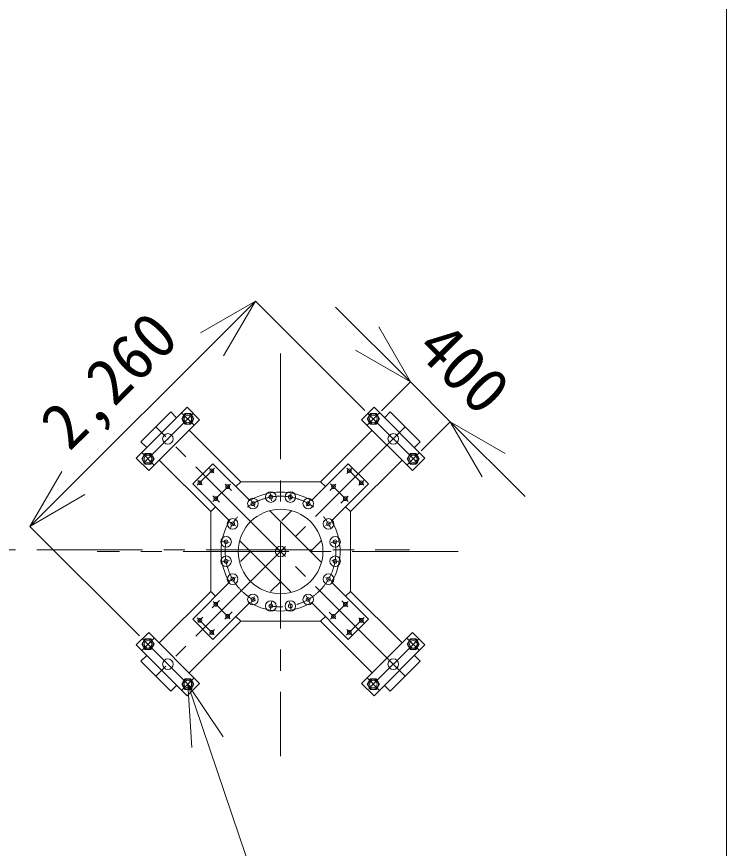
# Model space of a CAD drawing. Units: millimetres at full size, sheet at 1:150. Extents: x -30700 to 29919, y -306531 to 293469.
# Drawn here: x 24887 to 29919, y -6515 to -615 of the extents above; entities that cross this region are included whole.
import ezdxf
from ezdxf.enums import TextEntityAlignment as Align

# ---------------------------------------------------------------- set-up
doc = ezdxf.new("R2010")
doc.units = ezdxf.units.MM
doc.header["$LTSCALE"] = 150
doc.header["$PDMODE"] = 32
doc.header["$PDSIZE"] = 75
doc.linetypes.add('CHAIN1', pattern=[8, 5, -1, 1, -1])
doc.linetypes.add('CHAIN2', pattern=[12, 9, -1, 1, -1])
for name, color, linetype, lineweight in [('0-0', 7, 'Continuous', 18), ('0-2', 7, 'Continuous', 18), ('1-1', 7, 'Continuous', 18)]:
    doc.layers.add(name, color=color, linetype=linetype, lineweight=lineweight)
doc.styles.add('ＭＳ ゴシック', font='')
doc.styles.get('ＭＳ ゴシック').set_extended_font_data('MS Gothic')

# ---------------------------------------------------------------- blocks, each defined once
blk = doc.blocks.new('dgy')
at = {"layer": '0-0', "color": 4, "lineweight": 9}
blk.add_line((-97.4, -168.8), (97.4, -168.8), dxfattribs=at)
for points in [[(-97.4, -168.8), (-194.6, 0), (-97.4, 168.8), (97.4, 168.8)], [(97.4, 168.8), (194.6, 0), (97.4, -168.8)]]:
    blk.add_lwpolyline(points, dxfattribs=at)
blk.add_circle((0, 0), 162, dxfattribs=at)
at = {"layer": '0-0', "color": 4}
blk.add_point((0, 0), dxfattribs=at)
blk = doc.blocks.new('ﾍﾞｰｽ')
at = {"layer": '0-0'}
for p, q in [((-990.7, 1538.8), (-1531.6, 997.8)), ((-858.1, 1406.2), (-990.7, 1538.8)), ((998.1, 1538.8), (865.5, 1406.2)), ((-1163, 1488.4), (-1481.2, 1170.2)), ((-1102, 1427.4), (-1163, 1488.4)), ((1170.4, 1488.4), (1109.4, 1427.4)), ((1488.6, 1170.2), (1170.4, 1488.4)), ((865.5, 1406.2), (1406.4, 865.3)), ((-420.4, 745.8), (-969.5, 1294.8)), ((976.9, 1294.8), (431.6, 749.5)), ((-1420.2, 1109.2), (-1481.2, 1170.2)), ((1488.6, 1170.2), (1427.6, 1109.2)), ((-742.2, 431.2), (-1287.6, 976.6)), ((1295.1, 976.6), (749.8, 431.3)), ((-930.7, 723.7), (-716.5, 937.9)), ((-716.5, 937.9), (-323.8, 545.2)), ((331.2, 545.2), (723.9, 937.9)), ((723.9, 937.9), (938.1, 723.7)), ((-930.7, 723.7), (-538, 330.9)), ((428, 746), (-420.6, 746)), ((545.4, 330.9), (938.1, 723.7)), ((-738.8, 427.8), (-738.8, -5.1)), ((432.7, -107.3), (-110.5, 435.9)), ((121.7, 439.6), (15.5, 333.5)), ((746.2, 427.8), (746.2, -420.8)), ((114.5, -425.5), (-425.1, 114.1)), ((439, 120.5), (324.1, 5.7)), ((-738.8, 25), (-738.8, -420.8)), ((-311, 6.9), (-421.5, -103.6)), ((-930.7, -716.7), (-538, -324)), ((-2.4, -320.9), (-103.3, -421.8)), ((545.4, -324), (938.1, -716.7)), ((-742.3, -424.4), (-1287.6, -969.7)), ((1295.1, -969.7), (749.8, -424.5)), ((-716.5, -931), (-323.8, -538.2)), ((331.2, -538.2), (723.9, -931)), ((-472.6, -687.1), (-420.6, -739)), ((-424.1, -742.6), (-969.5, -1287.9)), ((-930.7, -716.7), (-716.5, -931)), ((-420.6, -739), (12.3, -739)), ((428, -739), (-4.9, -739)), ((976.9, -1287.9), (431.6, -742.7)), ((723.9, -931), (938.1, -716.7)), ((-1399, -858.3), (-1531.6, -990.9)), ((1406.4, -858.3), (865.5, -1399.2)), ((1539, -990.9), (1406.4, -858.3)), ((-1531.6, -990.9), (-990.7, -1531.8)), ((-1420.2, -1102.3), (-1481.2, -1163.2)), ((1488.6, -1163.2), (1427.6, -1102.3)), ((-1163, -1481.5), (-1481.2, -1163.2)), ((1488.6, -1163.2), (1170.4, -1481.4)), ((-1102, -1420.5), (-1163, -1481.4)), ((1170.4, -1481.4), (1109.4, -1420.5))]:
    blk.add_line(p, q, dxfattribs=at)
at = {"layer": '0-0', "linetype": 'CHAIN1'}
for p, q in [((-924.4, 1472.5), (-1465.3, 931.6)), ((-916.4, 1347.9), (-1049, 1480.4)), ((1056.4, 1480.4), (923.8, 1347.9)), ((931.8, 1472.5), (1472.7, 931.6)), ((-1340.7, 923.6), (-1473.3, 1056.2)), ((1480.7, 1056.2), (1348.1, 923.6)), ((-882.8, 708), (-700.3, 890.5)), ((-752.7, 887.1), (-705.2, 839.6)), ((707, 891.2), (888.1, 710)), ((707.8, 834.8), (760.1, 887.1)), ((-877.9, 757.8), (-831.8, 711.7)), ((-715.1, 536.2), (-529.9, 721.5)), ((-585.8, 720.2), (-519.9, 654.4)), ((526.9, 654), (592.5, 719.5)), ((534.4, 724.4), (721.3, 537.4)), ((836, 708.5), (887.4, 759.9)), ((-715.1, 595), (-647.2, 527.1)), ((644, 516.4), (721.7, 594.2)), ((-722.6, -595.5), (-644.6, -517.5)), ((-714.6, -529.8), (-531.7, -712.7)), ((535, -716.8), (723.8, -528)), ((656.5, -522), (718.7, -584.2)), ((-883, -700.8), (-702.1, -881.8)), ((-876, -749), (-823, -695.9)), ((-587.6, -715.1), (-509.6, -637.1)), ((520.5, -640.6), (592.5, -712.6)), ((704.7, -886.5), (893.5, -697.7)), ((837.6, -703.2), (887.8, -753.4)), ((-751.3, -878.8), (-697.6, -825.1)), ((707.1, -827.2), (761.6, -881.7)), ((-1340.7, -916.6), (-1473.3, -1049.2)), ((-1465.3, -924.6), (-924.4, -1465.5)), ((1472.7, -924.6), (931.8, -1465.5)), ((1480.7, -1049.2), (1348.1, -916.6)), ((-916.4, -1340.9), (-1049, -1473.5)), ((1056.4, -1473.5), (923.8, -1340.9))]:
    blk.add_line(p, q, dxfattribs=at)
at = {"layer": '0-0', "linetype": 'CHAIN2'}
for p, q in [((1329.5, -1322.3), (-1322.1, 1329.3)), ((1329.5, 1329.3), (-1322.1, -1322.3))]:
    blk.add_line(p, q, dxfattribs=at)
at = {"layer": '0-0', "color": 3}
for p, q in [((-420.6, 746), (-472.6, 694)), ((428, 746), (480, 694)), ((-686.8, 479.8), (-738.8, 427.8)), ((694.2, 479.7), (746.2, 427.8)), ((-738.8, -420.8), (-686.8, -472.8)), ((746.2, -420.8), (694.2, -472.8)), ((480, -687.1), (428, -739))]:
    blk.add_line(p, q, dxfattribs=at)
at = {"layer": '0-0', "color": 4, "linetype": 'CHAIN1', "lineweight": 9}
for p, q in [((-92.8, 543.7), (-107.6, 626.6)), ((100.4, 544.9), (115, 626.6)), ((-271.3, 480.6), (-312.4, 551.9)), ((281.1, 484.8), (319.8, 551.9)), ((-544.7, 319.6), (-474.2, 278.9)), ((552.1, 319.6), (481.3, 278.8)), ((-543.5, 101.2), (-619.4, 114.8)), ((542.3, 99.7), (626.8, 114.8)), ((-619.4, -107.8), (-539.1, -93.5)), ((626.8, -107.8), (547.1, -93.6)), ((-475.2, -272.6), (-544.7, -312.6)), ((480.4, -271.3), (552.1, -312.6)), ((-312.4, -545), (-272.9, -476.4)), ((-107.6, -619.7), (-90.9, -526.4)), ((319.8, -545), (275.5, -468.1)), ((115, -619.7), (99.3, -531.8))]:
    blk.add_line(p, q, dxfattribs=at)
at = {"layer": '0-0'}
for points in [[(998.1, 1538.8), (1539, 997.8), (1406.4, 865.3)], [(-858.1, 1406.2), (-1399, 865.3), (-1531.6, 997.8)], [(-1399, -858.3), (-858.1, -1399.2), (-990.7, -1531.8)], [(1539, -990.9), (998.1, -1531.8), (865.5, -1399.2)]]:
    blk.add_lwpolyline(points, dxfattribs=at)
for centre, radius in [((-982.7, 1414.2), 40.5), ((990.1, 1414.2), 40.5), ((-1407, 989.9), 40.5), ((1414.4, 989.9), 40.5), ((-728.1, 862.6), 20.2), ((735.6, 862.6), 20.2), ((-855.4, 735.3), 20.2), ((-558.4, 692.9), 20.2), ((565.9, 692.9), 20.2), ((862.8, 735.3), 20.2), ((-685.7, 565.6), 20.2), ((-290.3, 513.6), 20.2), ((-99.8, 583.1), 20.2), ((107.2, 583.1), 20.2), ((297.7, 513.6), 20.2), ((693.1, 565.6), 20.2), ((3.7, 3.5), 450), ((-506.4, 297.5), 20.2), ((513.8, 297.5), 20.2), ((-575.9, 107), 20.2), ((583.3, 107), 20.2), ((-575.9, -100), 20.2), ((583.3, -100), 20.2), ((-506.4, -290.5), 20.2), ((513.8, -290.5), 20.2), ((-290.3, -506.6), 20.2), ((297.7, -506.6), 20.2), ((-685.7, -558.7), 20.2), ((-99.8, -576.1), 20.2), ((107.2, -576.1), 20.2), ((693.1, -558.7), 20.2), ((-558.4, -686), 20.2), ((565.9, -686), 20.2), ((-855.4, -728.4), 20.2), ((862.8, -728.4), 20.2), ((-728.1, -855.7), 20.2), ((735.6, -855.7), 20.2), ((-1407, -982.9), 40.5), ((1414.4, -982.9), 40.5), ((-982.7, -1407.2), 40.5), ((990.1, -1407.2), 40.5)]:
    blk.add_circle(centre, radius, dxfattribs=at)
at = {"layer": '0-0', "color": 4, "linetype": 'CHAIN1', "lineweight": 9}
blk.add_circle((3.7, 3.5), 588.8, dxfattribs=at)
at = {"layer": '0-0'}
for start, end in [(58.84738, 121.15262), (148.84738, 211.15262), (358.92114, 31.15262), (328.84738, 358.00597), (358.00597, 358.92114), (238.84738, 301.15262)]:
    blk.add_arc((3.7, 3.5), 633, start, end, dxfattribs=at)
for p in [(-1194.8, 1202), (1202.3, 1202), (3.7, 3.5), (-1194.8, -1195.1), (1202.3, -1195.1)]:
    blk.add_point(p, dxfattribs=at)
at = {"layer": '0-0', "color": 4}
for p in [(-99.8, 583.1), (107.2, 583.1), (-290.3, 513.6), (297.7, 513.6), (-506.4, 297.5), (513.8, 297.5), (-575.9, 107), (583.3, 107), (3.7, 3.5), (-575.9, -100), (583.3, -100), (-506.4, -290.5), (513.8, -290.5), (-290.3, -506.6), (297.7, -506.6), (-99.8, -576.1), (107.2, -576.1)]:
    blk.add_point(p, dxfattribs=at)
at = {"layer": '0-0', "xscale": 0.3333333, "yscale": 0.3333333}
for p in [(-982.7, 1414.2), (990.1, 1414.2), (-1407, 989.9), (1414.4, 989.9), (-1407, -982.9), (1414.4, -982.9), (-982.7, -1407.2), (990.1, -1407.2)]:
    blk.add_blockref('dgy', p, dxfattribs=at)

msp = doc.modelspace()

# ---------------------------------------------------------------- linework, layer by layer
at = {"layer": '0-0'}
msp.add_lwpolyline([(-591.6, 20292.6), (29918.9, 20292.6), (29918.9, -21666.9)], dxfattribs=at)
at = {"layer": '0-2', "color": 4, "lineweight": 9}
for q in [(26350.3, -5723.9), (26129.6, -5798.5)]:
    msp.add_line((26100.7, -5349.4), q, dxfattribs=at)
at = {"layer": '0-2'}
msp.add_lwpolyline([(26826.2, -12194.9), (26826.2, -7494.6), (26100.7, -5349.4)], dxfattribs=at)
at = {"layer": '1-1', "color": 4, "lineweight": 9}
for p, q in [((24981.6, -4230.3), (26579.6, -2632.3)), ((26579.6, -2632.3), (26189.9, -2857.3)), ((26579.6, -2632.3), (26354.6, -3022)), ((27678.9, -3205.5), (27148.6, -2675.2)), ((27678.9, -3205.5), (27453.9, -2815.8)), ((27678.9, -3205.5), (27289.2, -2980.5)), ((27678.9, -3205.5), (27961.8, -3488.3)), ((27961.8, -3488.3), (28492.1, -4018.7)), ((27961.8, -3488.3), (28351.5, -3713.3)), ((27961.8, -3488.3), (28186.8, -3878)), ((24981.6, -4230.3), (25206.6, -3840.6)), ((24981.6, -4230.3), (25371.3, -4005.3))]:
    msp.add_line(p, q, dxfattribs=at)
at = {"layer": '1-1'}
for p, q in [((26579.6, -2632.3), (27355.2, -3407.9)), ((27678.9, -3205.5), (27473.3, -3411.1)), ((27961.8, -3488.3), (27756.1, -3694)), ((24981.6, -4230.3), (25757.2, -5006))]:
    msp.add_line(p, q, dxfattribs=at)
at = {"layer": '1-1', "color": 4, "linetype": 'CHAIN1', "lineweight": 9}
for p, q in [((26758.3, -3004.3), (26758.3, -5859.5)), ((28016.7, -4409), (25457.1, -4409))]:
    msp.add_line(p, q, dxfattribs=at)
at = {"layer": '1-1', "color": 2, "linetype": 'CHAIN1'}
msp.add_line((14229.7, -4396.6), (27671.5, -4396.6), dxfattribs=at)

# ---------------------------------------------------------------- block references
at = {"layer": '1-1', "xscale": 0.6666667, "yscale": 0.6666667}
msp.add_blockref('ﾍﾞｰｽ', (26755.8, -4411.3), dxfattribs=at)

# ---------------------------------------------------------------- texts
at = {"layer": '1-1', "style": 'ＭＳ ゴシック'}
for s, rotation, p in [('2,260', 45, (25329.8, -3776)), ('400', 315, (27634.7, -3055.2))]:
    msp.add_text(s, height=329.9, rotation=rotation, dxfattribs=at).set_placement(p, align=Align.BOTTOM_LEFT)

doc.saveas('drawing.dxf')
